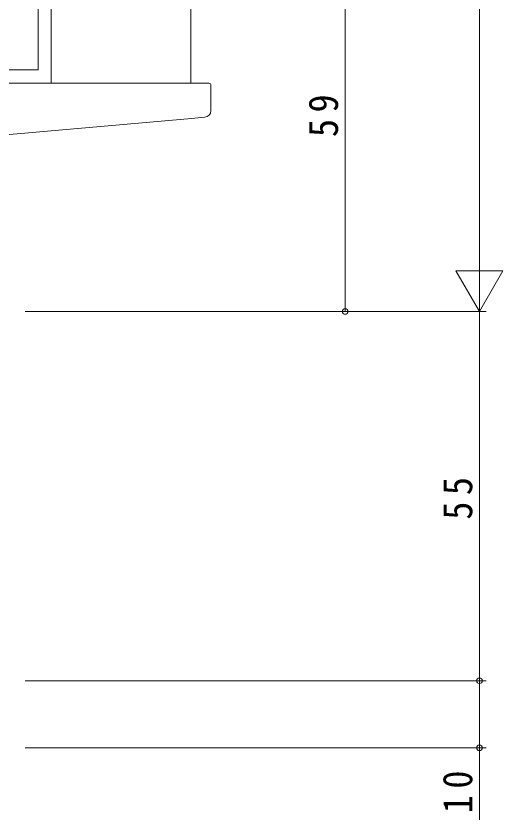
# Model space of a CAD drawing. Units: millimetres, scale not verified. Extents: x -594 to 539, y -420 to 386.
# Drawn here: x -307.2 to -234.7, y -209.1 to -89.4 of the extents above; entities that cross this region are included whole.
import ezdxf

# ---------------------------------------------------------------- set-up
doc = ezdxf.new("R2010")
doc.units = ezdxf.units.MM
doc.header["$LTSCALE"] = 2
for name, color, linetype, lineweight in [('0-3_YKK_11', 7, 'Continuous', 9), ('0-4_YKK_12', 2, 'Continuous', 9), ('0-5_YKK_13', 4, 'Continuous', 9), ('0-7_YKK_D', 6, 'Continuous', 9)]:
    doc.layers.add(name, color=color, linetype=linetype, lineweight=lineweight)
doc.styles.add('ＭＳ ゴシック', font='')
doc.styles.get('ＭＳ ゴシック').set_extended_font_data('MS Gothic')

msp = doc.modelspace()

# ---------------------------------------------------------------- linework, layer by layer
at = {"layer": '0-3_YKK_11'}
for p, q in [((-301.996, -74.366), (-301.996, -99.366)), ((-303.926, -97.366), (-303.926, -82.097)), ((-334.066, -97.366), (-303.926, -97.366)), ((-301.996, -99.366), (-317.996, -99.366))]:
    msp.add_line(p, q, dxfattribs=at)
at = {"layer": '0-4_YKK_12'}
msp.add_line((-281.196, -99.366), (-281.196, 16.136), dxfattribs=at)
at = {"layer": '0-5_YKK_13'}
for p, q in [((-316.696, -99.366), (-281.196, -99.366)), ((-278.496, -99.366), (-281.196, -99.366)), ((-278.196, -103.449), (-278.196, -99.666)), ((-312.571, -107.373), (-281.109, -104.621)), ((-281.109, -104.621), (-279.109, -104.446))]:
    msp.add_line(p, q, dxfattribs=at)
for centre, radius, start, end in [((-278.496, -99.666), 0.3, 0, 90), ((-279.196, -103.449), 1, 275, 0)]:
    msp.add_arc(centre, radius, start, end, dxfattribs=at)
at = {"layer": '0-7_YKK_D'}
for p, q in [((-238.199, 159.634), (-238.199, -126.366)), ((-258.199, -133.366), (-258.199, -74.366)), ((-238.199, -133.366), (-238.199, -121.241)), ((-234.699, -127.304), (-241.699, -127.304)), ((-238.199, -133.366), (-241.699, -127.304)), ((-238.199, -133.366), (-234.699, -127.304)), ((-305.896, -133.366), (-237.199, -133.366)), ((-286.896, -133.366), (-237.199, -133.366)), ((-278.196, -133.366), (-257.199, -133.366)), ((-238.199, -133.366), (-238.199, -188.366)), ((-305.896, -188.366), (-237.199, -188.366)), ((-305.896, -188.366), (-237.199, -188.366)), ((-238.199, -188.366), (-238.199, -198.366)), ((-305.896, -198.366), (-237.199, -198.366)), ((-238.199, -198.366), (-238.199, -209.106))]:
    msp.add_line(p, q, dxfattribs=at)
for centre in [(-258.199, -133.366), (-238.199, -188.366), (-238.199, -188.366), (-238.199, -198.366)]:
    msp.add_circle(centre, 0.425, dxfattribs=at)

# ---------------------------------------------------------------- texts
at = {"layer": '0-7_YKK_D', "color": 7, "char_height": 4.399, "attachment_point": 7, "rotation": 90, "style": 'ＭＳ ゴシック'}
for s, insert in [('\\T1.36;\\W0.9;59', (-259.199, -107.386)), ('\\T1.36;\\W0.9;55', (-239.199, -164.386)), ('\\T1.36;\\W0.9;10', (-239.199, -208.106))]:
    msp.add_mtext(s, dxfattribs=dict(at, insert=insert))

doc.saveas('drawing.dxf')
